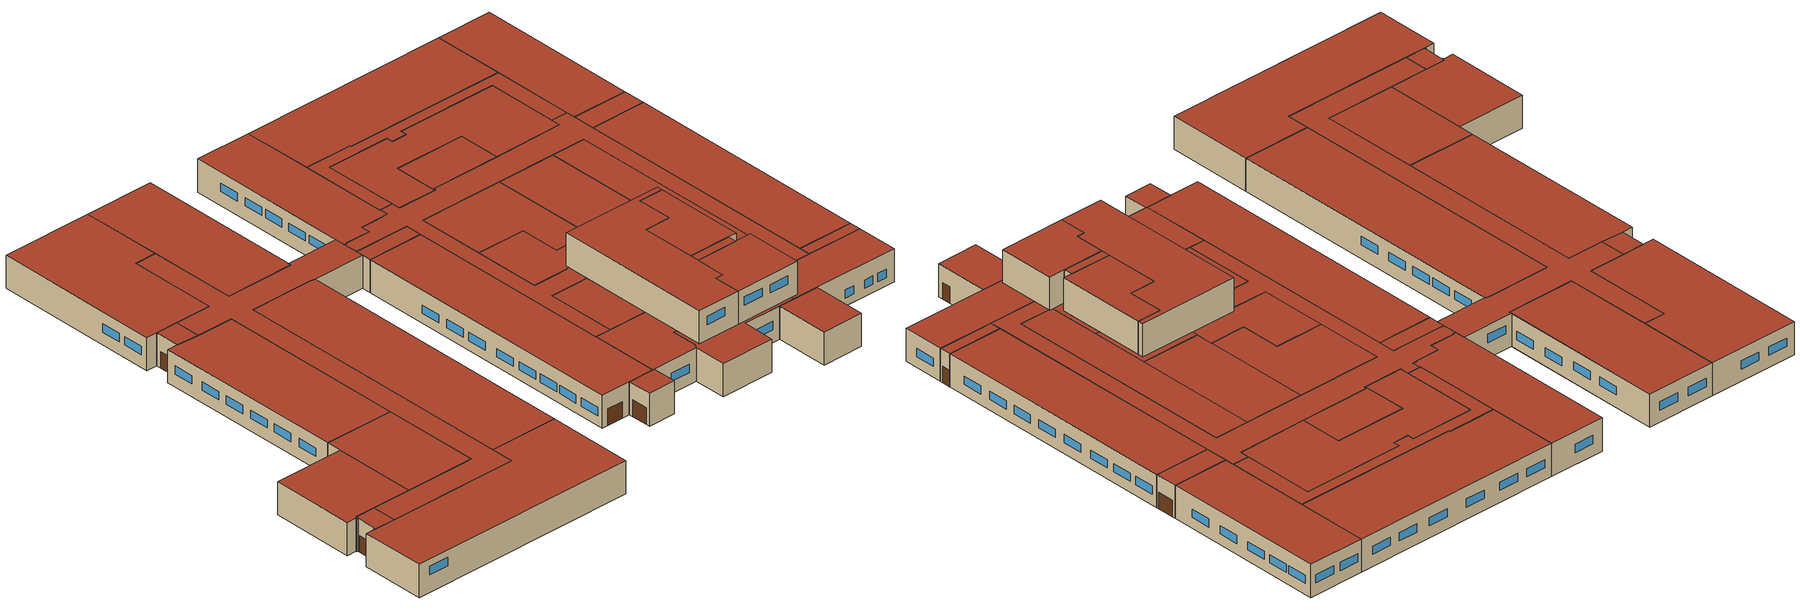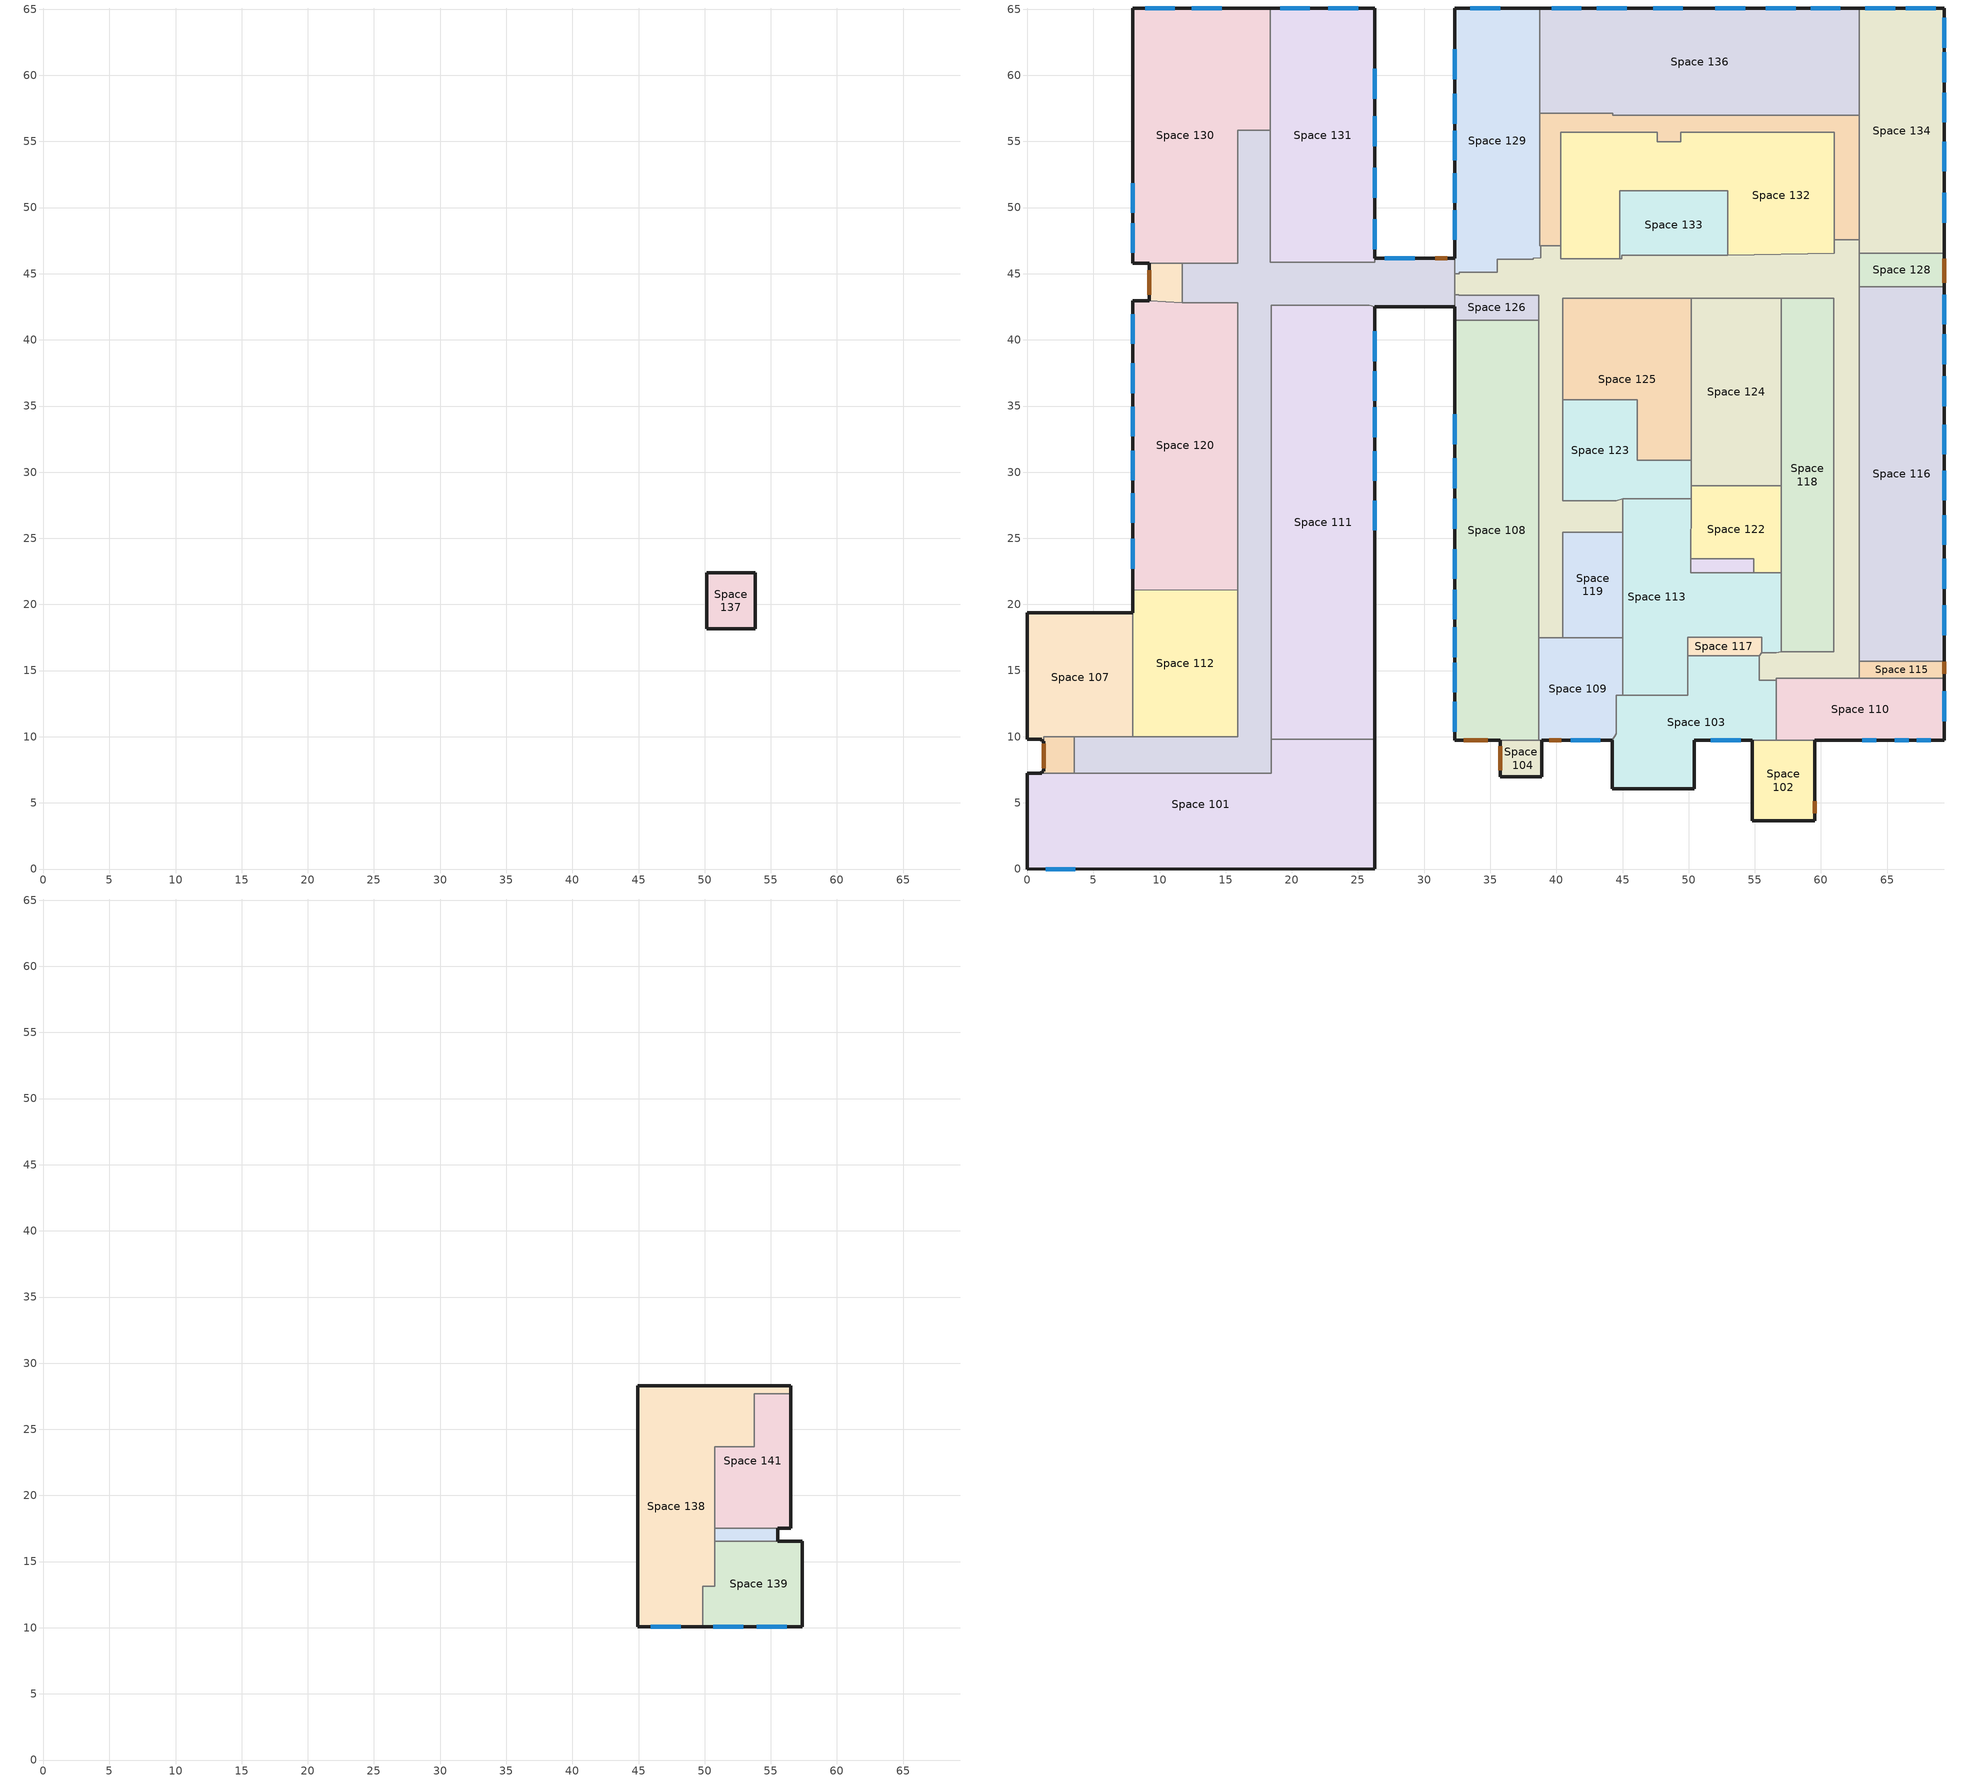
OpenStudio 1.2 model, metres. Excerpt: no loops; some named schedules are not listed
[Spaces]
Space 137
 floor ground (MNECB Ref Underground Floor 6.136 2): 53.8,22.38 53.8,18.16 50.17,18.16 50.17,22.38 z0
 wall ground: 50.17,22.38 50.17,18.16 53.8,18.16 53.8,22.38 50.17,22.38 z0:3.66
Space 101
 floor ground: 26.26,9.81 26.26,0 0,0 0,7.23 18.45,7.23 18.45,9.81 z3.66
 wall outside: 1.1,7.23 0,7.23 0,0 26.26,0 26.26,9.81 z3.66:7.32
 wall to Space 105: 3.55,7.23 1.1,7.23 z3.66:7.32
 wall to Space 106: 18.45,9.81 18.45,7.23 3.55,7.23 z3.66:7.32
 wall to Space 111: 26.26,9.81 18.45,9.81 z3.66:7.32
 window: 1.38,0 3.63,0 z5.6:6.51
 roof outside: 26.26,0 26.26,9.81 18.45,9.81 18.45,7.23 0,7.23 0,0 z7.32
Space 102
 floor ground: 59.53,9.72 59.53,3.64 54.79,3.64 54.79,9.72 z3.66
 wall outside: 54.79,9.72 54.79,3.64 59.53,3.64 59.53,9.72 z3.66:7.32
 wall to Space 103: 56.62,9.72 54.79,9.72 z3.66:7.32
 wall to Space 110: 59.53,9.72 56.62,9.72 z3.66:7.32
 door: 59.53,4.22 59.53,5.13 z3.66:5.49
 roof outside: 59.53,3.64 59.53,9.72 54.79,9.72 54.79,3.64 z7.32
Space 103
 floor ground: 55.34,16.12 55.34,14.25 56.62,14.25 56.62,9.72 50.42,9.72 50.42,6.05 44.21,6.05 44.21,9.72 44.51,10.21 44.51,13.15 49.94,13.15 49.94,16.12 z3.66
 wall outside: 44.21,9.72 44.21,6.05 50.42,6.05 50.42,9.72 54.79,9.72 z3.66:7.32
 wall to Space 109: 45.01,13.15 44.51,13.15 44.51,10.21 44.21,9.72 z3.66:7.32
 wall to Space 113: 49.94,16.12 49.94,13.15 45.01,13.15 z3.66:7.32
 wall to Space 117: 55.34,16.12 49.94,16.12 z3.66:7.32
 wall to Space 114: 56.62,14.25 55.34,14.25 55.34,16.12 z3.66:7.32
 wall to Space 110: 56.62,9.72 56.62,14.25 z3.66:7.32
 window: 51.68,9.72 53.93,9.72 z5.1:6.02
 ceiling adiabatic (V1-BRoof1): 56.62,10.08 56.62,14.25 55.34,14.25 55.34,16.12 49.94,16.12 49.94,13.15 44.93,13.15 44.93,10.08 z7.32
 roof outside: 50.42,6.05 50.42,9.72 56.62,9.72 56.62,10.08 44.93,10.08 44.93,13.15 44.51,13.15 44.51,10.21 44.21,9.72 44.21,6.05 z7.32
Space 104
 floor ground: 35.74,9.72 38.88,9.72 38.88,6.97 35.74,6.97 z3.66
 wall outside: 35.74,9.72 35.74,6.97 38.88,6.97 38.88,9.72 z3.66:7.32
 wall to Space 108: 38.68,9.72 35.74,9.72 z3.66:7.32
 wall to Space 109: 38.88,9.72 38.68,9.72 z3.66:7.32
 door: 35.74,9.28 35.74,7.45 z3.66:5.49
 roof outside: 38.88,6.97 38.88,9.72 35.74,9.72 35.74,6.97 z7.32
Space 105
 floor ground: 3.55,10 3.55,7.23 1.1,7.23 1.1,7.38 1.25,7.38 1.25,10 z3.66
 wall outside: 1.25,9.66 1.25,7.38 1.1,7.38 1.1,7.23 z3.66:7.32
 wall to Space 107: 3.55,10 1.25,10 1.25,9.66 z3.66:7.32
 wall to Space 106: 3.55,7.23 3.55,10 z3.66:7.32
 door: 1.25,9.46 1.25,7.63 z3.66:5.49
 roof outside: 3.55,7.23 3.55,10 1.25,10 1.25,7.38 1.1,7.38 1.1,7.23 z7.32
Space 106
 floor ground: 18.38,55.85 18.38,45.86 26.26,45.86 26.26,46.18 32.31,46.18 32.31,42.5 26.26,42.5 25.87,42.62 18.45,42.62 18.45,7.23 3.55,7.23 3.55,10 15.9,10 15.9,42.82 11.72,42.82 11.72,45.81 15.9,45.81 15.9,55.85 z3.66
 wall outside: 32.31,46.18 26.26,46.18 / 26.26,42.5 32.31,42.5 z3.66:7.32
 wall to Space 107: 7.98,10 3.55,10 z3.66:7.32
 wall to Space 112: 15.9,21.09 15.9,10 7.98,10 z3.66:7.32
 wall to Space 120: 11.72,42.82 15.9,42.82 15.9,21.09 z3.66:7.32
 wall to Space 127: 11.72,45.81 11.72,42.82 z3.66:7.32
 wall to Space 130: 18.38,55.85 15.9,55.85 15.9,45.81 11.72,45.81 z3.66:7.32
 wall to Space 131: 26.26,46.18 26.26,45.86 18.38,45.86 18.38,55.85 z3.66:7.32
 wall to Space 129: 32.31,45.01 32.31,46.18 z3.66:7.32
 wall to Space 114: 32.31,43.43 32.31,45.01 z3.66:7.32
 wall to Space 126: 32.31,42.5 32.31,43.43 z3.66:7.32
 wall to Space 111: 18.45,9.81 18.45,42.62 25.87,42.62 26.26,42.5 z3.66:7.32
 window: 29.28,46.18 27.03,46.18 z5.39:6.3
 door: 31.76,46.18 30.84,46.18 z3.66:5.49
 roof outside: 18.45,7.23 18.45,42.62 25.87,42.62 26.26,42.5 32.31,42.5 32.31,46.18 26.26,46.18 26.26,45.86 18.38,45.86 18.38,55.85 15.9,55.85 15.9,45.81 11.72,45.81 11.72,42.82 15.9,42.82 15.9,10 3.55,10 3.55,7.23 z7.32
Space 107
 floor ground: 7.98,19.35 7.98,10 1.25,10 1.25,9.66 1.1,9.66 1.1,9.81 0,9.81 0,19.35 z3.66
 wall outside: 7.98,19.35 0,19.35 0,9.81 1.1,9.81 1.1,9.66 1.25,9.66 z3.66:7.32
 wall to Space 112: 7.98,10 7.98,19.35 z3.66:7.32
 roof outside: 1.25,9.66 1.25,10 7.98,10 7.98,19.35 0,19.35 0,9.81 1.1,9.81 1.1,9.66 z7.32
Space 108
 floor ground: 38.68,41.49 38.68,9.72 32.31,9.72 32.31,41.49 z3.66
 wall outside: 32.31,41.49 32.31,9.72 35.74,9.72 z3.66:7.32
 wall to Space 126: 38.68,41.49 32.31,41.49 z3.66:7.32
 wall to Space 114: 38.68,17.49 38.68,41.49 z3.66:7.32
 wall to Space 109: 38.68,9.72 38.68,17.49 z3.66:7.32
 window: 32.31,34.37 32.31,32.12 / 32.31,21.12 32.31,18.87 / 32.31,18.26 32.31,16.01 / 32.31,31.05 32.31,28.8 / 32.31,12.63 32.31,10.39 / 32.31,27.98 32.31,25.74 / 32.31,24.18 32.31,21.93 / 32.31,15.6 32.31,13.35 z4.73:5.64
 door: 32.99,9.72 34.81,9.72 z3.66:5.49
 roof outside: 38.68,9.72 38.68,41.49 32.31,41.49 32.31,9.72 z7.32
Space 109
 floor ground: 45.01,17.49 45.01,13.15 44.51,13.15 44.51,10.21 44.21,9.72 38.68,9.72 38.68,17.49 z3.66
 wall outside: 38.88,9.72 44.21,9.72 z3.66:7.32
 wall to Space 114: 40.48,17.49 38.68,17.49 z3.66:7.32
 wall to Space 119: 45.01,17.49 40.48,17.49 z3.66:7.32
 wall to Space 113: 45.01,13.15 45.01,17.49 z3.66:7.32
 window: 41.07,9.72 43.31,9.72 z4.99:5.9
 door: 39.44,9.72 40.36,9.72 z3.66:5.49
 ceiling adiabatic (V1-BRoof1): 45.01,13.15 45.01,17.49 44.93,17.49 44.93,13.15 z7.32
 roof outside: 44.21,9.72 44.51,10.21 44.51,13.15 44.93,13.15 44.93,17.49 38.68,17.49 38.68,9.72 z7.32
Space 110
 floor ground: 69.32,14.43 69.32,9.72 56.62,9.72 56.62,14.43 z3.66
 wall outside: 59.53,9.72 69.32,9.72 69.32,14.43 z3.66:7.32
 wall to Space 114: 62.91,14.43 56.62,14.43 56.62,14.25 z3.66:7.32
 wall to Space 115: 69.32,14.43 62.91,14.43 z3.66:7.32
 window: 69.32,11.18 69.32,13.43 z4.86:5.78; 65.58,9.72 66.64,9.72 / 63.13,9.72 64.19,9.72 / 67.25,9.72 68.31,9.72 z4.55:5.47
 ceiling adiabatic (V1-BRoof1): 57.38,10.08 57.38,14.43 56.62,14.43 56.62,10.08 z7.32
 roof outside: 56.62,9.72 69.32,9.72 69.32,14.43 57.38,14.43 57.38,10.08 56.62,10.08 z7.32
Space 111
 floor ground: 25.87,42.62 26.26,42.5 26.26,9.81 18.45,9.81 18.45,42.62 z3.66
 wall outside: 26.26,9.81 26.26,42.5 z3.66:7.32
 window: 26.26,32.66 26.26,34.91 / 26.26,25.6 26.26,27.85 / 26.26,38.4 26.26,40.65 / 26.26,35.38 26.26,37.63 / 26.26,29.35 26.26,31.6 z5.22:6.14
 roof outside: 26.26,9.81 26.26,42.5 25.87,42.62 18.45,42.62 18.45,9.81 z7.32
Space 112
 floor ground: 7.98,21.11 15.9,21.09 15.9,10 7.98,10 z3.66
 wall outside: 7.98,21.11 7.98,19.35 z3.66:7.32
 wall to Space 120: 15.9,21.09 7.98,21.11 z3.66:7.32
 roof outside: 15.9,10 15.9,21.09 7.98,21.11 7.98,10 z7.32
Space 113
 floor ground: 45.01,27.98 50.2,27.98 50.17,23.45 50.17,18.16 53.8,18.16 53.8,22.38 56.99,22.38 56.99,16.42 56.62,16.34 55.53,16.34 55.53,17.52 49.94,17.52 49.94,13.15 45.01,13.15 z3.66
 floor to Space 137: 53.8,22.38 53.8,18.16 50.17,18.16 50.17,22.38 z3.66
 wall to Space 121: 54.91,22.38 50.17,22.38 50.17,23.45 z3.66:7.32
 wall to Space 122: 56.99,22.38 54.91,22.38 / 50.17,23.45 50.2,27.98 z3.66:7.32
 wall to Space 118: 56.99,16.42 56.99,22.38 z3.66:7.32
 wall to Space 114: 55.53,16.34 56.62,16.34 56.99,16.42 / 45.01,27.98 45.01,25.46 z3.66:7.32
 wall to Space 117: 49.94,16.12 49.94,17.52 55.53,17.52 55.53,16.34 z3.66:7.32
 wall to Space 119: 45.01,25.46 45.01,17.49 z3.66:7.32
 wall to Space 123: 50.2,27.98 45.01,27.98 z3.66:7.32
 ceiling adiabatic (V1-BRoof1): 49.94,13.15 49.94,17.52 56.49,17.52 56.49,22.38 50.17,22.38 50.17,23.45 50.2,27.98 45.01,27.98 45.01,13.15 z7.32; 56.62,16.34 56.99,16.42 56.99,16.52 55.53,16.52 55.53,16.34 z7.32
 roof outside: 55.53,16.52 56.99,16.52 56.99,22.38 56.49,22.38 56.49,17.52 55.53,17.52 z7.32
Space 114
 floor ground: 62.91,47.57 62.91,14.43 56.62,14.43 56.62,14.25 55.34,14.25 55.34,16.12 55.53,16.34 56.62,16.34 56.99,16.42 60.97,16.42 60.97,43.13 40.48,43.13 40.48,27.86 44.51,27.86 45.01,27.98 45.01,25.46 40.48,25.46 40.48,17.49 38.68,17.49 38.68,43.37 32.61,43.37 32.61,43.43 32.31,43.43 32.31,45.01 32.64,45.01 32.64,45.09 35.53,45.09 35.53,46.11 38.26,46.11 38.26,46.18 38.83,46.19 38.83,47.13 40.34,47.13 40.34,46.14 44.93,46.14 44.93,46.41 52.97,46.41 60.99,46.54 60.99,47.57 z3.66
 wall to Space 132: 60.99,47.57 60.99,46.54 52.97,46.41 / 44.8,46.14 40.34,46.14 40.34,47.13 z3.66:7.32
 wall to Space 135: 62.91,47.57 60.99,47.57 / 40.34,47.13 38.83,47.13 z3.66:7.32
 wall to Space 134: 62.91,46.53 62.91,47.57 z3.66:7.32
 wall to Space 128: 62.91,44.02 62.91,46.53 z3.66:7.32
 wall to Space 116: 62.91,15.71 62.91,44.02 z3.66:7.32
 wall to Space 115: 62.91,14.43 62.91,15.71 z3.66:7.32
 wall to Space 117: 55.53,16.34 55.34,16.12 z3.66:7.32
 wall to Space 118: 56.99,43.13 60.97,43.13 60.97,16.42 56.99,16.42 z3.66:7.32
 wall to Space 124: 50.2,43.13 56.99,43.13 z3.66:7.32
 wall to Space 125: 40.48,35.47 40.48,43.13 50.2,43.13 z3.66:7.32
 wall to Space 123: 45.01,27.98 44.51,27.86 40.48,27.86 40.48,35.47 z3.66:7.32
 wall to Space 119: 40.48,17.49 40.48,25.46 45.01,25.46 z3.66:7.32
 wall to Space 126: 32.31,43.43 32.61,43.43 32.61,43.37 38.68,43.37 38.68,41.49 z3.66:7.32
 wall to Space 129: 38.83,47.13 38.83,46.19 38.26,46.18 38.26,46.11 35.53,46.11 35.53,45.09 32.64,45.09 32.64,45.01 32.31,45.01 z3.66:7.32
 wall to Space 133: 52.97,46.41 44.93,46.41 44.93,46.14 44.8,46.14 z3.66:7.32
 ceiling adiabatic (V1-BRoof1): 56.62,14.25 56.62,14.43 57.38,14.43 57.38,16.42 56.99,16.42 56.62,16.34 55.53,16.34 55.34,16.12 55.34,14.25 z7.32
 roof outside: 62.91,14.43 62.91,47.57 60.99,47.57 60.99,46.54 52.97,46.41 44.93,46.41 44.93,46.14 40.34,46.14 40.34,47.13 38.83,47.13 38.83,46.19 38.26,46.18 38.26,46.11 35.53,46.11 35.53,45.09 32.64,45.09 32.64,45.01 32.31,45.01 32.31,43.43 32.61,43.43 32.61,43.37 38.68,43.37 38.68,17.49 40.48,17.49 40.48,25.46 44.93,25.46 44.93,27.96 44.51,27.86 40.48,27.86 40.48,43.13 60.97,43.13 60.97,16.42 57.38,16.42 57.38,14.43 z7.32; 45.01,25.46 45.01,27.98 44.93,27.96 44.93,25.46 z7.32
Space 115
 floor ground: 69.32,15.71 69.32,14.43 62.91,14.43 62.91,15.71 z3.66
 wall outside: 69.32,14.43 69.32,15.71 z3.66:7.32
 wall to Space 116: 69.32,15.71 62.91,15.71 z3.66:7.32
 door: 69.32,14.75 69.32,15.66 z3.66:5.49
 roof outside: 69.32,14.43 69.32,15.71 62.91,15.71 62.91,14.43 z7.32
Space 116
 floor ground: 62.91,44.02 69.32,44.02 69.32,15.71 62.91,15.71 z3.66
 wall outside: 69.32,15.71 69.32,44.02 z3.66:7.32
 wall to Space 128: 69.32,44.02 62.91,44.02 z3.66:7.32
 window: 69.32,34.99 69.32,37.24 / 69.32,27.87 69.32,30.12 / 69.32,17.68 69.32,19.93 / 69.32,24.5 69.32,26.75 / 69.32,38.16 69.32,40.41 / 69.32,21.2 69.32,23.45 / 69.32,41.17 69.32,43.42 / 69.32,31.34 69.32,33.59 z4.86:5.78
 roof outside: 69.32,15.71 69.32,44.02 62.91,44.02 62.91,15.71 z7.32
Space 117
 floor ground: 55.53,17.52 55.53,16.34 55.34,16.12 49.94,16.12 49.94,17.52 z3.66
 ceiling adiabatic (V1-BRoof1): 55.34,16.12 55.53,16.34 55.53,17.52 49.94,17.52 49.94,16.12 z7.32
Space 118
 floor ground: 60.97,43.13 60.97,16.42 56.99,16.42 56.99,43.13 z3.66
 wall to Space 122: 56.99,28.98 56.99,22.38 z3.66:7.32
 wall to Space 124: 56.99,43.13 56.99,28.98 z3.66:7.32
 roof outside: 60.97,16.42 60.97,43.13 56.99,43.13 56.99,16.52 57.38,16.52 57.38,16.42 z7.32
Space 119
 floor ground: 45.01,25.46 45.01,17.49 40.48,17.49 40.48,25.46 z3.66
 ceiling adiabatic (V1-BRoof1): 45.01,17.49 45.01,25.46 44.93,25.46 44.93,17.49 z7.32
 roof outside: 44.93,17.49 44.93,25.46 40.48,25.46 40.48,17.49 z7.32
Space 120
 floor ground: 9.21,42.96 11.72,42.82 15.9,42.82 15.9,21.09 7.98,21.11 7.98,42.96 z3.66
 wall outside: 9.21,42.96 7.98,42.96 7.98,21.11 z3.66:7.32
 wall to Space 127: 11.72,42.82 9.21,42.96 z3.66:7.32
 window: 7.98,38.22 7.98,35.97 / 7.98,41.95 7.98,39.7 / 7.98,24.96 7.98,22.71 / 7.98,28.41 7.98,26.16 / 7.98,34.95 7.98,32.7 / 7.98,31.63 7.98,29.38 z5.07:5.99
 roof outside: 15.9,21.09 15.9,42.82 11.72,42.82 9.21,42.96 7.98,42.96 7.98,21.11 z7.32
Space 121
 floor ground: 54.91,23.45 54.91,22.38 50.17,22.38 50.17,23.45 z3.66
 wall to Space 122: 54.91,22.38 54.91,23.45 50.17,23.45 z3.66:7.32
 ceiling adiabatic (V1-BRoof1): 54.91,22.38 54.91,23.45 50.17,23.45 50.17,22.38 z7.32
Space 122
 floor ground: 56.99,28.98 56.99,22.38 54.91,22.38 54.91,23.45 50.17,23.45 50.2,27.98 50.2,28.98 z3.66
 wall to Space 123: 50.2,28.98 50.2,28.58 50.2,27.98 z3.66:7.32
 wall to Space 124: 56.99,28.98 50.2,28.98 z3.66:7.32
 ceiling adiabatic (V1-BRoof1): 56.49,22.38 56.49,28.29 50.2,28.29 50.2,27.98 50.17,23.45 54.91,23.45 54.91,22.38 z7.32
 roof outside: 56.99,22.38 56.99,28.98 50.2,28.98 50.2,28.29 56.49,28.29 56.49,22.38 z7.32
Space 123
 floor ground: 46.12,35.47 46.12,30.91 50.2,30.91 50.2,27.98 45.01,27.98 44.51,27.86 40.48,27.86 40.48,35.47 z3.66
 wall to Space 124: 50.2,28.98 50.2,30.91 z3.66:7.32
 wall to Space 125: 50.2,30.91 46.12,30.91 46.12,35.47 40.48,35.47 z3.66:7.32
 ceiling adiabatic (V1-BRoof1): 44.93,27.96 45.01,27.98 50.2,27.98 50.2,28.29 44.93,28.29 z7.32
 roof outside: 44.51,27.86 44.93,27.96 44.93,28.29 50.2,28.29 50.2,30.91 46.12,30.91 46.12,35.47 40.48,35.47 40.48,27.86 z7.32
Space 124
 floor ground: 50.2,43.13 56.99,43.13 56.99,28.98 50.2,28.98 z3.66
 wall to Space 125: 50.2,43.13 50.2,30.91 z3.66:7.32
 roof outside: 56.99,28.98 56.99,43.13 50.2,43.13 50.2,28.98 z7.32
Space 125
 floor ground: 40.48,43.13 50.2,43.13 50.2,30.91 46.12,30.91 46.12,35.47 40.48,35.47 z3.66
 roof outside: 50.2,30.91 50.2,43.13 40.48,43.13 40.48,35.47 46.12,35.47 46.12,30.91 z7.32
Space 126
 floor ground: 32.61,43.43 32.61,43.37 38.68,43.37 38.68,41.49 32.31,41.49 32.31,43.43 z3.66
 wall outside: 32.31,42.5 32.31,41.49 z3.66:7.32
 roof outside: 38.68,41.49 38.68,43.37 32.61,43.37 32.61,43.43 32.31,43.43 32.31,41.49 z7.32
Space 127
 floor ground: 11.72,45.81 11.72,42.82 9.21,42.96 9.21,45.81 z3.66
 wall outside: 9.21,45.81 9.21,42.96 z3.66:7.32
 wall to Space 130: 11.72,45.81 9.21,45.81 z3.66:7.32
 door: 9.21,45.25 9.21,43.43 z3.66:5.49
 roof outside: 11.72,42.82 11.72,45.81 9.21,45.81 9.21,42.96 z7.32
Space 128
 floor ground: 69.32,46.53 69.32,44.02 62.91,44.02 62.91,46.53 z3.66
 wall outside: 69.32,44.02 69.32,46.53 z3.66:7.32
 wall to Space 134: 69.32,46.53 62.91,46.53 z3.66:7.32
 door: 69.32,44.32 69.32,46.15 z3.66:5.49
 roof outside: 69.32,44.02 69.32,46.53 62.91,46.53 62.91,44.02 z7.32
Space 129
 floor ground: 38.74,65.09 38.74,47.13 38.83,47.13 38.83,46.19 38.26,46.18 38.26,46.11 35.53,46.11 35.53,45.09 32.64,45.09 32.64,45.01 32.31,45.01 32.31,65.09 z3.66
 wall outside: 38.74,65.09 32.31,65.09 32.31,46.18 z3.66:7.32
 wall to Space 136: 38.74,57.13 38.74,65.09 z3.66:7.32
 wall to Space 135: 38.83,47.13 38.74,47.13 38.74,57.13 z3.66:7.32
 window: 35.75,65.09 33.5,65.09 z5:5.91; 32.31,52.61 32.31,50.36 / 32.31,61.96 32.31,59.71 / 32.31,49.8 32.31,47.55 / 32.31,55.81 32.31,53.56 / 32.31,58.59 32.31,56.35 z5.2:6.11
 roof outside: 32.64,45.01 32.64,45.09 35.53,45.09 35.53,46.11 38.26,46.11 38.26,46.18 38.83,46.19 38.83,47.13 38.74,47.13 38.74,65.09 32.31,65.09 32.31,45.01 z7.32
Space 130
 floor ground: 18.38,65.09 18.38,55.85 15.9,55.85 15.9,45.81 7.98,45.81 7.98,65.09 z3.66
 wall outside: 18.38,65.09 7.98,65.09 7.98,45.81 9.21,45.81 z3.66:7.32
 wall to Space 131: 18.38,55.85 18.38,65.09 z3.66:7.32
 window: 7.98,48.82 7.98,46.57 / 7.98,51.85 7.98,49.6 z5.07:5.99; 11.16,65.09 8.92,65.09 / 14.7,65.09 12.45,65.09 z5:5.91
 roof outside: 15.9,45.81 15.9,55.85 18.38,55.85 18.38,65.09 7.98,65.09 7.98,45.81 z7.32
Space 131
 floor ground: 18.38,65.09 26.26,65.09 26.26,45.86 18.38,45.86 z3.66
 wall outside: 26.26,46.18 26.26,65.09 18.38,65.09 z3.66:7.32
 window: 21.37,65.09 19.12,65.09 / 25.01,65.09 22.76,65.09 z5:5.91; 26.26,58.24 26.26,60.49 / 26.26,54.65 26.26,56.9 z5.06:5.97; 26.26,46.86 26.26,49.11 / 26.26,50.76 26.26,53.01 z4.75:5.66
 roof outside: 26.26,45.86 26.26,65.09 18.38,65.09 18.38,45.86 z7.32
Space 132
 floor ground: 47.61,55.71 47.61,54.98 49.4,54.98 49.4,55.71 60.99,55.71 60.99,46.54 52.97,46.41 52.97,51.26 44.8,51.26 44.8,46.14 40.34,46.14 40.34,55.71 z3.66
 wall to Space 133: 44.8,46.14 44.8,51.26 52.97,51.26 52.97,46.41 z3.66:7.32
 wall to Space 135: 60.99,47.57 60.99,55.71 49.4,55.71 49.4,54.98 47.61,54.98 47.61,55.71 40.34,55.71 40.34,47.13 z3.66:7.32
 roof outside: 44.8,46.14 44.8,51.26 52.97,51.26 52.97,46.41 60.99,46.54 60.99,55.71 49.4,55.71 49.4,54.98 47.61,54.98 47.61,55.71 40.34,55.71 40.34,46.14 z7.32
Space 133
 floor ground: 52.97,51.26 52.97,46.41 44.93,46.41 44.93,46.14 44.8,46.14 44.8,51.26 z3.66
 roof outside: 44.93,46.14 44.93,46.41 52.97,46.41 52.97,51.26 44.8,51.26 44.8,46.14 z7.32
Space 134
 floor ground: 69.32,65.09 69.32,46.53 62.91,46.53 62.91,65.09 z3.66
 wall outside: 69.32,46.53 69.32,65.09 62.91,65.09 z3.66:7.32
 wall to Space 135: 62.91,56.97 62.91,47.57 z3.66:7.32
 wall to Space 136: 62.91,65.09 62.91,56.97 z3.66:7.32
 window: 68.66,65.09 66.41,65.09 / 65.6,65.09 63.35,65.09 z5:5.91; 69.32,59.49 69.32,61.74 / 69.32,48.87 69.32,51.12 / 69.32,56.45 69.32,58.7 / 69.32,52.74 69.32,54.99 / 69.32,62.08 69.32,64.33 z4.86:5.78
 roof outside: 69.32,46.53 69.32,65.09 62.91,65.09 62.91,46.53 z7.32
Space 135
 floor ground: 44.27,57.13 44.27,56.97 62.91,56.97 62.91,47.57 60.99,47.57 60.99,55.71 49.4,55.71 49.4,54.98 47.61,54.98 47.61,55.71 40.34,55.71 40.34,47.13 38.74,47.13 38.74,57.13 z3.66
 wall to Space 136: 62.91,56.97 44.27,56.97 44.27,57.13 38.74,57.13 z3.66:7.32
 roof outside: 40.34,47.13 40.34,55.71 47.61,55.71 47.61,54.98 49.4,54.98 49.4,55.71 60.99,55.71 60.99,47.57 62.91,47.57 62.91,56.97 44.27,56.97 44.27,57.13 38.74,57.13 38.74,47.13 z7.32
Space 136
 floor ground: 62.91,65.09 62.91,56.97 44.27,56.97 44.27,57.13 38.74,57.13 38.74,65.09 z3.66
 wall outside: 62.91,65.09 38.74,65.09 z3.66:7.32
 window: 61.46,65.09 59.21,65.09 / 45.3,65.09 43.05,65.09 / 54.26,65.09 52.01,65.09 / 58.09,65.09 55.84,65.09 / 41.88,65.09 39.63,65.09 / 49.57,65.09 47.32,65.09 z5:5.91
 roof outside: 62.91,56.97 62.91,65.09 38.74,65.09 38.74,57.13 44.27,57.13 44.27,56.97 z7.32
Space 138
 floor adiabatic (MNECB Ref Underground Floor 6.136 2): 44.93,28.29 56.49,28.29 56.49,27.68 53.74,27.68 53.74,23.66 50.75,23.66 50.75,13.13 49.84,13.13 49.84,10.08 44.93,10.08 z7.32
 wall outside: 56.49,27.68 56.49,28.29 44.93,28.29 44.93,10.08 49.84,10.08 z7.32:10.97
 wall to Space 140: 50.75,16.52 50.75,17.52 z7.32:10.97
 wall to Space 139: 49.84,10.08 49.84,13.13 50.75,13.13 50.75,16.52 z7.32:10.97
 wall to Space 141: 50.75,17.52 50.75,23.66 53.74,23.66 53.74,27.68 56.49,27.68 z7.32:10.97
 window: 45.94,10.08 48.19,10.08 z8.99:9.9
 roof outside: 49.84,10.08 49.84,13.13 50.75,13.13 50.75,23.66 53.74,23.66 53.74,27.68 56.49,27.68 56.49,28.29 44.93,28.29 44.93,10.08 z10.97
Space 139
 floor adiabatic (MNECB Ref Underground Floor 6.136 2): 57.38,16.52 57.38,10.08 49.84,10.08 49.84,13.13 50.75,13.13 50.75,16.52 z7.32
 wall outside: 49.84,10.08 57.38,10.08 57.38,16.52 55.53,16.52 z7.32:10.97
 wall to Space 140: 55.53,16.52 50.75,16.52 z7.32:10.97
 window: 53.94,10.08 56.19,10.08 z8.98:9.89; 50.66,10.08 52.91,10.08 z9.06:9.97
 roof outside: 49.84,10.08 57.38,10.08 57.38,16.52 50.75,16.52 50.75,13.13 49.84,13.13 z10.97
Space 140
 floor adiabatic (MNECB Ref Underground Floor 6.136 2): 55.53,17.52 55.53,16.52 50.75,16.52 50.75,17.52 z7.32
 wall outside: 55.53,16.52 55.53,17.52 z7.32:10.97
 wall to Space 141: 55.53,17.52 50.75,17.52 z7.32:10.97
 roof outside: 55.53,16.52 55.53,17.52 50.75,17.52 50.75,16.52 z10.97
Space 141
 floor adiabatic (MNECB Ref Underground Floor 6.136 1): 56.49,27.68 56.49,17.52 50.75,17.52 50.75,23.66 53.74,23.66 53.74,27.68 z7.32
 wall outside: 55.53,17.52 56.49,17.52 56.49,27.68 z7.32:10.97
 roof outside: 50.75,17.52 56.49,17.52 56.49,27.68 53.74,27.68 53.74,23.66 50.75,23.66 z10.97
[Site]
Site 1: Latitude {deg}=44.12; Longitude {deg}=-77.53; Time Zone {hr}=-5; Elevation {m}=86
[SizingPeriod:DesignDay] Barometric Pressure {Pa}=100296; Sky Clearness=0; Rain Indicator=0; Snow Indicator=0; Day of Month=21; Daylight Saving Time Indicator=0; Dry-Bulb Temperature Range Modifier Type=DefaultMultipliers
Name | Maximum Dry-Bulb Temperature {C} | Daily Dry-Bulb Temperature Range {deltaC} | Humidity Indicating Conditions at Maximum Dry-Bulb {BasedOnField A3} | Wind Speed {m/s} | Wind Direction {deg} | Month | Day Type | Humidity Indicating Type | Solar Model Indicator | ASHRAE Taub | ASHRAE Taud
Trenton Ann Clg .4% Condns DB=>MWB | 29.2 | 9.9 | 22.1 | 5.1 | 220 | 7 | SummerDesignDay | Wetbulb | ASHRAETau | 0.459 | 2.014
Trenton Ann Htg 99.6% Condns DB | -21.8 | 0 | -21.8 | 2.9 | 50 | 1 | WinterDesignDay | Wetbulb | ASHRAEClearSky
Trenton Ann Clg .4% Condns DP=>MDB | 26 | 9.9 | 22.2 | 5.1 | 220 | 7 | SummerDesignDay | Dewpoint | ASHRAETau | 0.459 | 2.014
Trenton Ann Clg .4% Condns Enth=>MDB | 27.5 | 9.9 | 70700 | 5.1 | 220 | 7 | SummerDesignDay | Enthalpy | ASHRAETau | 0.459 | 2.014
[Building]
Office Archetype 6A - Building 34 (Vintage 1): North Axis {deg}=60; Default Construction Set=ASHRAE_189.1-2009_ClimateZone 4-5 (mdoff)_ConstSet
[Construction]
000_ExtSlabCarpet_4in_ClimateZone 1-8; 000_ExtSlabCarpet_4in_ClimateZone 1-8 1; 000_ExtSlabCarpet_4in_ClimateZone 1-8 2: MAT-CC05 4 HW CONCRETE, CP02 CARPET PAD
000_Exterior Door: 000_F08 Metal surface, 000_I01 25mm insulation board
000_Exterior Window: 000_Clear 3mm, 000_Air 13mm, 000_Clear 3mm
000_Interior Ceiling: 000_M11 100mm lightweight concrete, 000_F05 Ceiling air space resistance, 000_F16 Acoustic tile
000_Interior Door; 000_Interior Partition: 000_G05 25mm wood
000_Interior Floor: 000_F16 Acoustic tile, 000_F05 Ceiling air space resistance, 000_M11 100mm lightweight concrete
000_Interior Wall: 000_G01a 19mm gypsum board, 000_F04 Wall air space resistance, 000_G01a 19mm gypsum board
000_Interior Window: 000_Clear 3mm
ASHRAE_189.1-2009_ExtRoof_IEAD_ClimateZone 2-5: Roof Membrane, Roof Insulation [21], Metal Decking
ASHRAE_189.1-2009_ExtWall_SteelFrame_ClimateZone 4-8: MAT-SHEATH, Wall Insulation [39], 1/2IN Gypsum
ASHRAE_189.1-2009_ExtWindow_ClimateZone 4-5: Theoretical Glass [207]
MNECB Ref Underground Floor 6.136 1: MNECB Ref Polystyrene 25mm, MNECB Ref concrete 100mm 1
V1-BRoof1: Built-up Roofing - 3/8 in., 50mm extruded polystyrene roof insulation, 50mm lightweight concrete 1
V1-BWall2: 000_F08 Metal surface, 000_G05 12mm wood, Wall Insulation - RSI2.82, 000_G01a 19mm gypsum board
MNECB Ref Underground Floor 6.136 2; MNECB Ref Underground Floor 6.136 3: MNECB Ref Polystyrene 25mm, MNECB Ref concrete 100mm
Vintage 1 Exterior Window: Vintage 1 Simple Glazing System
[DefaultConstructionSet] Interior Partition Construction=000_Interior Partition
Name | Default Exterior Surface Constructions | Default Interior Surface Constructions | Default Ground Contact Surface Constructions | Default Exterior SubSurface Constructions | Default Interior SubSurface Constructions
ASHRAE_189.1-2009_ClimateZone 4-5 (mdoff)_ConstSet | ASHRAE_189.1-2009_ClimateZone 4-5 (mdoff)_Exterior_DefSurfCons 3 | 000_Interior_DefSurfCons | 000_Ground_DefSurfCons | ASHRAE_189.1-2009_ClimateZone 4-5 (mdoff)_Exterior_DefSubCons 2 | 000_Interior_DefSubCons
V1-Baseline | ASHRAE_189.1-2009_ClimateZone 4-5 (mdoff)_Exterior_DefSurfCons 1 | ASHRAE_189.1-2009_ClimateZone 4-5 (mdoff)_Exterior_DefSurfCons 2 | ASHRAE_189.1-2009_ClimateZone 4-5 (mdoff)_Exterior_DefSurfCons | ASHRAE_189.1-2009_ClimateZone 4-5 (mdoff)_Exterior_DefSubCons 1 | ASHRAE_189.1-2009_ClimateZone 4-5 (mdoff)_Exterior_DefSubCons
[DefaultSubSurfaceConstructions]
Name | Fixed Window Construction | Operable Window Construction | Door Construction | Glass Door Construction | Skylight Construction | Tubular Daylight Dome Construction | Tubular Daylight Diffuser Construction
000_Interior_DefSubCons | 000_Interior Window | 000_Interior Window | 000_Interior Door | 000_Exterior Window | 000_Exterior Window | 000_Interior Window | 000_Interior Window
ASHRAE_189.1-2009_ClimateZone 4-5 (mdoff)_Exterior_DefSubCons |  |  | 000_Interior Door | 000_Exterior Window | 000_Exterior Window | 000_Interior Window | 000_Interior Window
ASHRAE_189.1-2009_ClimateZone 4-5 (mdoff)_Exterior_DefSubCons 1 | Vintage 1 Exterior Window | Vintage 1 Exterior Window
ASHRAE_189.1-2009_ClimateZone 4-5 (mdoff)_Exterior_DefSubCons 2 | ASHRAE_189.1-2009_ExtWindow_ClimateZone 4-5 | ASHRAE_189.1-2009_ExtWindow_ClimateZone 4-5 | 000_Exterior Door | 000_Exterior Window | 000_Exterior Window | 000_Interior Window | 000_Interior Window
[DefaultSurfaceConstructions]
Name | Floor Construction | Wall Construction | Roof Ceiling Construction
000_Ground_DefSurfCons | 000_ExtSlabCarpet_4in_ClimateZone 1-8 | 000_ExtSlabCarpet_4in_ClimateZone 1-8 | 000_ExtSlabCarpet_4in_ClimateZone 1-8
000_Interior_DefSurfCons; ASHRAE_189.1-2009_ClimateZone 4-5 (mdoff)_Exterior_DefSurfCons 2 | 000_Interior Floor | 000_Interior Wall | 000_Interior Ceiling
ASHRAE_189.1-2009_ClimateZone 4-5 (mdoff)_Exterior_DefSurfCons | MNECB Ref Underground Floor 6.136 2 | MNECB Ref Underground Floor 6.136 3 | 000_ExtSlabCarpet_4in_ClimateZone 1-8 2
ASHRAE_189.1-2009_ClimateZone 4-5 (mdoff)_Exterior_DefSurfCons 1 | 000_ExtSlabCarpet_4in_ClimateZone 1-8 1 | V1-BWall2 | V1-BRoof1
ASHRAE_189.1-2009_ClimateZone 4-5 (mdoff)_Exterior_DefSurfCons 3 | 000_ExtSlabCarpet_4in_ClimateZone 1-8 | ASHRAE_189.1-2009_ExtWall_SteelFrame_ClimateZone 4-8 | ASHRAE_189.1-2009_ExtRoof_IEAD_ClimateZone 2-5
[Material]
Name | Roughness | Thickness | Conductivity | Density | Specific Heat | Thermal Absorptance | Solar Absorptance | Visible Absorptance | Thickness {m} | Conductivity {W/m-K} | Density {kg/m3} | Specific Heat {J/kg-K}
000_F08 Metal surface | Smooth | 0.0008 | 45.28 | 7824 | 500
000_F16 Acoustic tile | MediumSmooth | 0.0191 | 0.06 | 368 | 590
000_G01a 19mm gypsum board | MediumSmooth | 0.019 | 0.16 | 800 | 1090
000_G05 25mm wood | MediumSmooth | 0.0254 | 0.15 | 608 | 1630
000_I01 25mm insulation board | MediumRough | 0.0254 | 0.03 | 43 | 1210
000_M11 100mm lightweight concrete | MediumRough | 0.1016 | 0.53 | 1280 | 840
1/2IN Gypsum | Smooth | 0.0127 | 0.16 | 784.9 | 830 | 0.9 | 0.92 | 0.92
MAT-CC05 4 HW CONCRETE | Rough | 0.1016 | 1.311 | 2240 | 836.8 | 0.9 | 0.7 | 0.7
Metal Decking | MediumSmooth | 0.0015 | 45.006 | 7680 | 418.4 | 0.9 | 0.7 | 0.3
Roof Insulation [21] | MediumRough | 0.2105 | 0.049 | 265 | 836.8 | 0.9 | 0.7 | 0.7
Roof Membrane | VeryRough | 0.0095 | 0.16 | 1121.29 | 1460 | 0.9 | 0.7 | 0.7
Wall Insulation [39] | MediumRough | 0.1184 | 0.045 | 265 | 836.8 | 0.9 | 0.7 | 0.7
MNECB Ref Polystyrene 25mm | MediumRough | 0.02487 | 0.02885 | 28.832 | 1213.897
MNECB Ref concrete 100mm; MNECB Ref concrete 100mm 1 | MediumRough | 0.1016 | 1.80282 | 2242.512 | 837.17
Built-up Roofing - 3/8 in. | Rough |  |  |  |  |  |  |  | 0.009525 | 0.16 | 1120 | 1460
000_G05 12mm wood | MediumSmooth | 0.012 | 0.15 | 608 | 1630
Wall Insulation - RSI2.82 | MediumRough | 0.1269 | 0.045 | 265 | 836.8 | 0.9 | 0.7 | 0.7
50mm extruded polystyrene roof insulation | MediumRough | 0.17248 | 0.049 | 265 | 836.8 | 0.9 | 0.7 | 0.7
50mm lightweight concrete 1 | MediumRough | 0.05 | 0.53 | 1280 | 840
[Material:AirGap]
Name | Thermal Resistance
000_F04 Wall air space resistance | 0.15
000_F05 Ceiling air space resistance | 0.18
[Material:NoMass] Thermal Absorptance=0.9; Solar Absorptance=0.7
Name | Roughness | Thermal Resistance | Visible Absorptance
CP02 CARPET PAD | VeryRough | 0.2165 | 0.8
MAT-SHEATH | Rough | 0.3626 | 0.7
[WindowMaterial:Gas]
000_Air 13mm: Gas Type=Air; Thickness=0.0127
[WindowMaterial:Glazing] Optical Data Type=SpectralAverage; Thickness=0.003; Infrared Transmittance at Normal Incidence=0
Name | Solar Transmittance at Normal Incidence | Front Side Solar Reflectance at Normal Incidence | Back Side Solar Reflectance at Normal Incidence | Visible Transmittance at Normal Incidence | Front Side Visible Reflectance at Normal Incidence | Back Side Visible Reflectance at Normal Incidence | Front Side Infrared Hemispherical Emissivity | Back Side Infrared Hemispherical Emissivity | Conductivity | Dirt Correction Factor for Solar and Visible Transmittance | Solar Diffusing
000_Clear 3mm | 0.837 | 0.075 | 0.075 | 0.898 | 0.081 | 0.081 | 0.84 | 0.84 | 0.9
Theoretical Glass [207] | 0.3311 | 0.6189 | 0.6189 | 0.44 | 0.51 | 0.51 | 0.9 | 0.9 | 0.0133 | 1 | No
[WindowMaterial:SimpleGlazingSystem]
Vintage 1 Simple Glazing System: U-Factor {W/m2-K}=2.2; Solar Heat Gain Coefficient=0.64; Visible Transmittance=0.21
[ThermostatSetpoint:DualSetpoint] Heating Setpoint Temperature Schedule=BLDG034_HtgSetp; Cooling Setpoint Temperature Schedule=BLDG034_ClgSetp
Thermostat Setpoint Dual Setpoint 2; Thermostat Setpoint Dual Setpoint 4; Thermostat Setpoint Dual Setpoint 5; Thermostat Setpoint Dual Setpoint 6; Thermostat Setpoint Dual Setpoint 7; Thermostat Setpoint Dual Setpoint 8; Thermostat Setpoint Dual Setpoint 11; Thermostat Setpoint Dual Setpoint 12; Thermostat Setpoint Dual Setpoint 13; Thermostat Setpoint Dual Setpoint 15; Thermostat Setpoint Dual Setpoint 16; Thermostat Setpoint Dual Setpoint 17; Thermostat Setpoint Dual Setpoint 18; Thermostat Setpoint Dual Setpoint 19; Thermostat Setpoint Dual Setpoint 20; Thermostat Setpoint Dual Setpoint 21; Thermostat Setpoint Dual Setpoint 22; Thermostat Setpoint Dual Setpoint 23; Thermostat Setpoint Dual Setpoint 24; Thermostat Setpoint Dual Setpoint 26; Thermostat Setpoint Dual Setpoint 27; Thermostat Setpoint Dual Setpoint 28; Thermostat Setpoint Dual Setpoint 29; Thermostat Setpoint Dual Setpoint 30; Thermostat Setpoint Dual Setpoint 31; Thermostat Setpoint Dual Setpoint 33; Thermostat Setpoint Dual Setpoint 34; Thermostat Setpoint Dual Setpoint 35; Thermostat Setpoint Dual Setpoint 36; Thermostat Setpoint Dual Setpoint 37; Thermostat Setpoint Dual Setpoint 38; Thermostat Setpoint Dual Setpoint 40; Thermostat Setpoint Dual Setpoint 41; Thermostat Setpoint Dual Setpoint 1
[DesignSpecification:OutdoorAir]
Name | Outdoor Air Flow per Person {m3/s-person}
NECB-Electrical/Mechanical-*-oa | 0.061558
NECB-Office - open plan-A-oa; NECB-Office - enclosed-A-oa | 0.008627
NECB-Conf./meet./multi-purpose-C-oa | 0.007874
NECB-Corr. < 2.4m wide-*-oa | 0.030448
NECB-Washroom-*-oa | 0.009134
NECB-Classroom/lecture/training-D-oa | 0.020874
[BuildingStory] Nominal Z Coordinate {m}=0; Nominal Floor to Floor Height {m}=3.658
Name | Default Construction Set
Building Story 1 | V1-Baseline
Building Story 2; Building Story 3; Building Story 4
[Space]
Name | Space Type | Building Story | Thermal Zone | Default Construction Set
Space 101 | MNECB-Classroom | Building Story 1 | Thermal Zone 25
Space 102 | MNECB-Electrical/Mechanical | Building Story 1 | Thermal Zone 1
Space 103 | MNECB-Electrical/Mechanical | Building Story 1 | Thermal Zone 22
Space 104 | MNECB-Electrical/Mechanical | Building Story 1 | Thermal Zone 19
Space 105 | MNECB-Corridors | Building Story 1 | Thermal Zone 4
Space 106 | MNECB-Corridors | Building Story 1 | Thermal Zone 15
Space 107 | MNECB-Classroom | Building Story 1 | Thermal Zone 16
Space 108 | MNECB-Classroom | Building Story 1 | Thermal Zone 12
Space 109 | MNECB-Classroom | Building Story 1 | Thermal Zone 8
Space 110 | MNECB-Office - enclosed | Building Story 1 | Thermal Zone 33
Space 111 | MNECB-Classroom | Building Story 1 | Thermal Zone 35
Space 112 | MNECB-Classroom | Building Story 1 | Thermal Zone 5
Space 113 | MNECB-Office - open plan | Building Story 1 | Thermal Zone 2
Space 114 | MNECB-Corridors | Building Story 1 | Thermal Zone 3
Space 115 | MNECB-Corridors | Building Story 1 | Thermal Zone 17
Space 116 | MNECB-Classroom | Building Story 1 | Thermal Zone 13
Space 117 | MNECB-Corridors | Building Story 1 | Thermal Zone 18
Space 118 | MNECB-Office - enclosed | Building Story 1 | Thermal Zone 23
Space 119 | MNECB-Office - enclosed | Building Story 1 | Thermal Zone 20
Space 120 | MNECB-Classroom | Building Story 1 | Thermal Zone 10
Space 121 | MNECB-Corridors | Building Story 1 | Thermal Zone 11 | V1-Baseline
Space 122 | MNECB-Electrical/Mechanical | Building Story 1 | Thermal Zone 31
Space 123 | MNECB-Office - open plan | Building Story 1 | Thermal Zone 34
Space 124 | MNECB-Conference/meeting | Building Story 1 | Thermal Zone 36
Space 125 | MNECB-Office - enclosed | Building Story 1 | Thermal Zone 29
Space 126 | MNECB-Corridors | Building Story 1 | Thermal Zone 32
Space 127 | MNECB-Corridors | Building Story 1 | Thermal Zone 9
Space 128 | MNECB-Corridors | Building Story 1 | Thermal Zone 26
Space 129 | MNECB-Classroom | Building Story 1 | Thermal Zone 30
Space 130 | MNECB-Classroom | Building Story 1 | Thermal Zone 24
Space 131 | MNECB-Classroom | Building Story 1 | Thermal Zone 37
Space 132 | MNECB-Office - enclosed | Building Story 1 | Thermal Zone 27
Space 133 | MNECB-Washroom | Building Story 1 | Thermal Zone 21
Space 134 | MNECB-Classroom | Building Story 1 | Thermal Zone 28
Space 135 | MNECB-Corridors | Building Story 1 | Thermal Zone 6
Space 136 | MNECB-Classroom | Building Story 1 | Thermal Zone 14
Space 137 | MNECB-Electrical/Mechanical | Building Story 2 | Thermal Zone 7
Space 138 | MNECB-Office - enclosed | Building Story 4 | Thermal Zone 39
Space 139 | MNECB-Office - enclosed | Building Story 4 | Thermal Zone 40
Space 140 | MNECB-Corridors | Building Story 4 | Thermal Zone 38
Space 141 | MNECB-Office - enclosed | Building Story 4 | Thermal Zone 41
[ThermalZone] Use Ideal Air Loads=No
Name | Thermostat
Thermal Zone 1; Thermal Zone 7; Thermal Zone 11; Thermal Zone 18; Thermal Zone 21; Thermal Zone 31; Thermal Zone 38
Thermal Zone 2 | Thermostat Setpoint Dual Setpoint 12
Thermal Zone 3 | Thermostat Setpoint Dual Setpoint 23
Thermal Zone 4 | Thermostat Setpoint Dual Setpoint 34
Thermal Zone 5 | Thermostat Setpoint Dual Setpoint 37
Thermal Zone 6 | Thermostat Setpoint Dual Setpoint 38
Thermal Zone 8 | Thermostat Setpoint Dual Setpoint 40
Thermal Zone 9 | Thermostat Setpoint Dual Setpoint 41
Thermal Zone 10 | Thermostat Setpoint Dual Setpoint 2
Thermal Zone 12 | Thermostat Setpoint Dual Setpoint 4
Thermal Zone 13 | Thermostat Setpoint Dual Setpoint 5
Thermal Zone 14 | Thermostat Setpoint Dual Setpoint 6
Thermal Zone 15 | Thermostat Setpoint Dual Setpoint 7
Thermal Zone 16 | Thermostat Setpoint Dual Setpoint 8
Thermal Zone 17 | Thermostat Setpoint Dual Setpoint 1
Thermal Zone 19 | Thermostat Setpoint Dual Setpoint 11
Thermal Zone 20 | Thermostat Setpoint Dual Setpoint 13
Thermal Zone 22 | Thermostat Setpoint Dual Setpoint 15
Thermal Zone 23 | Thermostat Setpoint Dual Setpoint 16
Thermal Zone 24 | Thermostat Setpoint Dual Setpoint 17
Thermal Zone 25 | Thermostat Setpoint Dual Setpoint 18
Thermal Zone 26 | Thermostat Setpoint Dual Setpoint 19
Thermal Zone 27 | Thermostat Setpoint Dual Setpoint 20
Thermal Zone 28 | Thermostat Setpoint Dual Setpoint 21
Thermal Zone 29 | Thermostat Setpoint Dual Setpoint 22
Thermal Zone 30 | Thermostat Setpoint Dual Setpoint 24
Thermal Zone 32 | Thermostat Setpoint Dual Setpoint 26
Thermal Zone 33 | Thermostat Setpoint Dual Setpoint 27
Thermal Zone 34 | Thermostat Setpoint Dual Setpoint 28
Thermal Zone 35 | Thermostat Setpoint Dual Setpoint 29
Thermal Zone 36 | Thermostat Setpoint Dual Setpoint 30
Thermal Zone 37 | Thermostat Setpoint Dual Setpoint 31
Thermal Zone 39 | Thermostat Setpoint Dual Setpoint 33
Thermal Zone 40 | Thermostat Setpoint Dual Setpoint 35
Thermal Zone 41 | Thermostat Setpoint Dual Setpoint 36
[SpaceType] Default Construction Set=V1-Baseline; Default Schedule Set=BLDG034 SetSchedule
Name | Design Specification Outdoor Air Object
MNECB-Electrical/Mechanical | NECB-Electrical/Mechanical-*-oa
MNECB-Office - open plan | NECB-Office - open plan-A-oa
MNECB-Conference/meeting | NECB-Conf./meet./multi-purpose-C-oa
MNECB-Corridors | NECB-Corr. < 2.4m wide-*-oa
MNECB-Office - enclosed | NECB-Office - enclosed-A-oa
MNECB-Classroom | NECB-Classroom/lecture/training-D-oa
MNECB-Washroom | NECB-Washroom-*-oa
[People] Activity Level Schedule=BLDG034 Activity
Name | People Definition | Space or SpaceType
NECB-Electrical/Mechanical-sched-*-people | MNECB-Electrical/Mechanical-sched-*-people_def | MNECB-Electrical/Mechanical
NECB-Office - open plan-sched-A-people | Actual-Office - open plan-sched-A-people_def | MNECB-Office - open plan
NECB-Conf./meet./multi-purpose-sched-C-people | MNECB-Conference/meeting-people-def | MNECB-Conference/meeting
NECB-Corr. < 2.4m wide-sched-*-people | MNECB-Corridor-people_def | MNECB-Corridors
NECB-Office - enclosed-sched-A-people | Actual-Office - enclosed-sched-A-people_def | MNECB-Office - enclosed
NECB-Classroom/lecture/training-sched-D-people | Actual-Classroom-people_def | MNECB-Classroom
NECB-Washroom-sched-*-people | MNECB-Washroom-sched-*-people_def | MNECB-Washroom
[People:Definition] Number of People Calculation Method=Area/Person; Fraction Radiant=0.3
Name | Space Floor Area per Person {m2/person}
MNECB-Electrical/Mechanical-sched-*-people_def | 200
Actual-Office - open plan-sched-A-people_def; Actual-Office - enclosed-sched-A-people_def | 32
MNECB-Conference/meeting-people-def | 5
MNECB-Corridor-people_def | 100
Actual-Classroom-people_def | 28.5
MNECB-Washroom-sched-*-people_def | 30
[Lights]
Name | Lights Definition | Space or SpaceType
NECB-Electrical/Mechanical-sched-*-lights | MNECB-Electrical/Mechanical-sched-*-lights_def | MNECB-Electrical/Mechanical
NECB-Office - open plan-sched-A-lights | MNECB-Office - open plan-sched-A-lights_def | MNECB-Office - open plan
NECB-Conf./meet./multi-purpose-sched-C-lights | MNECB-Conference/meeting-lights_def | MNECB-Conference/meeting
NECB-Corr. < 2.4m wide-sched-*-lights | MNECB-Corridor-sched-*-lights_def | MNECB-Corridors
NECB-Office - enclosed-sched-A-lights | MNECB-Office - enclosed-sched-A-lights_def | MNECB-Office - enclosed
NECB-Classroom/lecture/training-sched-D-lights | MNECB-Classroom-lights_def | MNECB-Classroom
NECB-Washroom-sched-*-lights | MNECB-Washroom-sched-*-lights_def | MNECB-Washroom
[Lights:Definition] Design Level Calculation Method=Watts/Area
Name | Watts per Space Floor Area {W/m2}
MNECB-Electrical/Mechanical-sched-*-lights_def | 7.5
MNECB-Office - open plan-sched-A-lights_def | 20.4
MNECB-Conference/meeting-lights_def; MNECB-Office - enclosed-sched-A-lights_def | 19.4
MNECB-Corridor-sched-*-lights_def | 8.6
MNECB-Washroom-sched-*-lights_def | 8.7
MNECB-Classroom-lights_def | 21.5
[ElectricEquipment]
Name | Electric Equipment Definition | Space or SpaceType
NECB-Electrical/Mechanical-sched-*-elec | MNECB-Electrical/Mechanical-sched-*-elec_def | MNECB-Electrical/Mechanical
NECB-Office - open plan-sched-A-elec | MNECB-Office- open plan-elec_def | MNECB-Office - open plan
NECB-Conf./meet./multi-purpose-sched-C-elec | MNECB-Conference/meeting-elec_def | MNECB-Conference/meeting
NECB-Corr. < 2.4m wide-sched-*-elec | MNECB-Corridor-sched-*-elec_def | MNECB-Corridors
NECB-Office - enclosed-sched-A-elec | MNECB-Office- enclosed-elec_def | MNECB-Office - enclosed
NECB-Classroom/lecture/training-sched-D-elec | MNECB-Classrooms-elec_def | MNECB-Classroom
NECB-Washroom-sched-*-elec | MNECB-Washroom-sched-*-elec_def | MNECB-Washroom
[ElectricEquipment:Definition] Design Level Calculation Method=Watts/Area
Name | Watts per Space Floor Area {W/m2}
MNECB-Electrical/Mechanical-sched-*-elec_def; MNECB-Conference/meeting-elec_def; MNECB-Washroom-sched-*-elec_def | 1
MNECB-Office- open plan-elec_def; MNECB-Office- enclosed-elec_def | 7.5
MNECB-Corridor-sched-*-elec_def | 0
MNECB-Classrooms-elec_def | 5
[DefaultScheduleSet]
BLDG034 SetSchedule: Number of People Schedule=Office Classroom occupancy schedule; People Activity Level Schedule=BLDG034 Activity; Lighting Schedule=Office Classroom occupancy schedule; Electric Equipment Schedule=Office Classroom occupancy schedule; Infiltration Schedule=BLDG034 Infil Quarter On
[SpaceInfiltration:DesignFlowRate] Schedule=Always_On; Design Flow Rate Calculation Method=Flow/ExteriorArea; Design Flow Rate {m3/s}=0; Flow per Space Floor Area {m3/s-m2}=0; Flow per Exterior Surface Area {m3/s-m2}=0.0002
Name | Space or SpaceType | Air Changes per Hour {1/hr}
Space Infiltration Design Flow Rate 1 | MNECB-Office - open plan
Space Infiltration Design Flow Rate 2 | MNECB-Office - enclosed
Space Infiltration Design Flow Rate 5 | MNECB-Classroom
Space Infiltration Design Flow Rate 6 | MNECB-Conference/meeting
Space Infiltration Design Flow Rate 7 | MNECB-Corridors
Space Infiltration Design Flow Rate 8 | MNECB-Electrical/Mechanical
Space Infiltration Design Flow Rate 10 | MNECB-Washroom | 0
[Schedule:Ruleset]
BLDG034_HtgSetp: Default Day Schedule=Medium Office_HtgSetp Default Schedule; Summer Design Day Schedule=Medium Office_HtgSetp Summer Design Day; Winter Design Day Schedule=Medium Office_HtgSetp Winter Design Day
